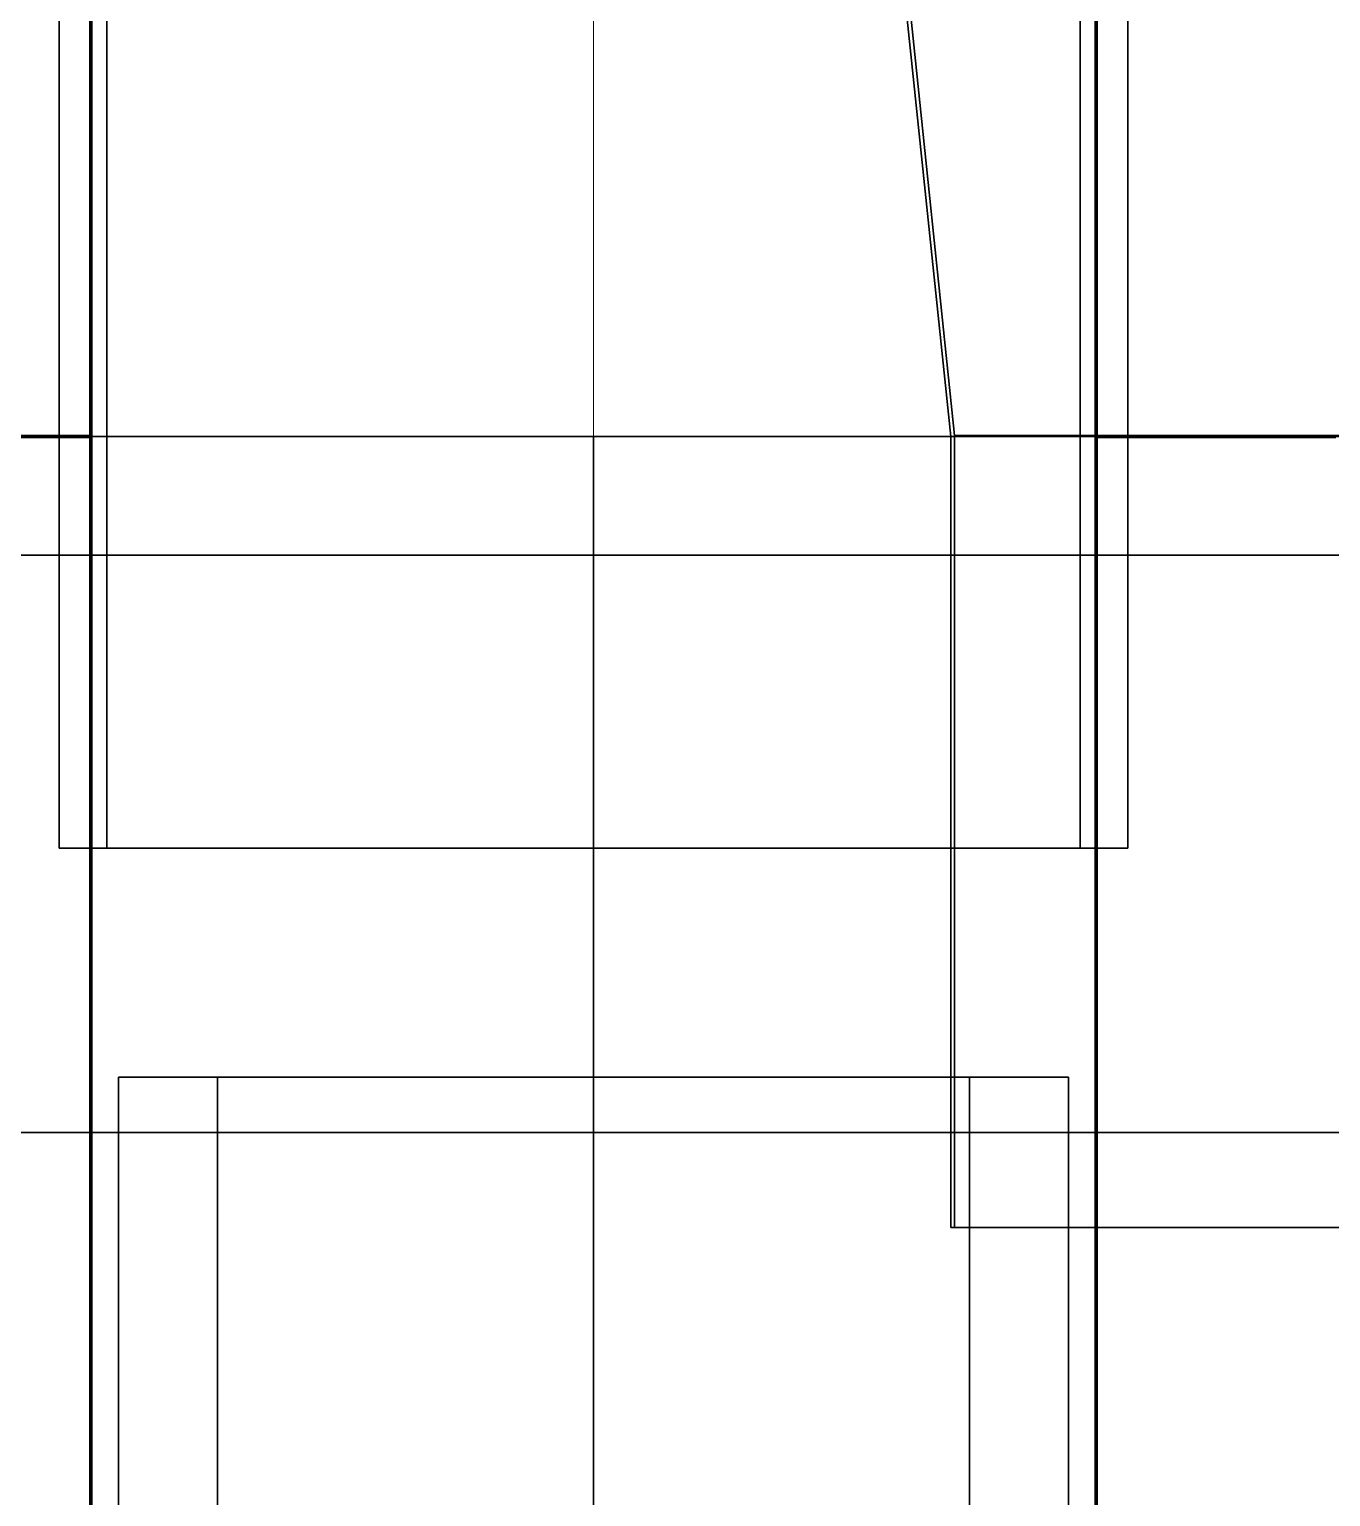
# Model space of a CAD drawing. Header units: millimetres. Extents: x 0 to 2382, y 0 to 420.
# Drawn here: x 286.487 to 289.775, y 302.207 to 305.916 of the extents above; entities that cross this region are included whole.
import ezdxf

# ---------------------------------------------------------------- set-up
doc = ezdxf.new("R2010")
doc.units = ezdxf.units.MM
doc.linetypes.add('IRAM-E-TRAZOS', pattern=[5, 4, -1])
doc.linetypes.add('IRAM-F-TRAZO-PUNTO', pattern=[20, 15, -2, 1, -2])
for name, color, linetype, lineweight in [('01-VISIBLE', 7, 'CONTINUOUS', 70), ('02-OCULTA', 4, 'IRAM-E-TRAZOS', 35), ('03-EJE', 1, 'IRAM-F-TRAZO-PUNTO', 18), ('08-FINA', 5, 'CONTINUOUS', 18)]:
    doc.layers.add(name, color=color, linetype=linetype, lineweight=lineweight)

msp = doc.modelspace()

# ---------------------------------------------------------------- linework, layer by layer
at = {"layer": '01-VISIBLE'}
for p, q in [((286.6425, 278.5), (286.6425, 309.9621)), ((289.1825, 278.5), (289.1825, 309.9621))]:
    msp.add_line(p, q, dxfattribs=at)
for points in [[(286.4406, 304.8869), (286.491, 304.8869), (286.5415, 304.8869), (286.592, 304.8869), (286.6425, 304.8869)], [(289.1825, 304.8869), (289.233, 304.8869), (289.2835, 304.8869), (289.334, 304.8869), (289.3844, 304.8869), (289.4349, 304.8869), (289.4854, 304.8869), (289.5359, 304.8869), (289.5864, 304.8869), (289.6369, 304.8869), (289.6873, 304.8869), (289.7378, 304.8869), (289.7883, 304.8869)]]:
    msp.add_lwpolyline(points, dxfattribs=at)
at = {"layer": '02-OCULTA'}
for p, q in [((286.6425, 309.9621), (286.6425, 278.5)), ((289.1825, 309.9621), (289.1825, 278.5)), ((286.5625, 303.8456), (286.5625, 307.3456)), ((286.6825, 303.8456), (286.6825, 307.3456)), ((289.1425, 303.8456), (289.1425, 307.3456)), ((289.2625, 303.8456), (289.2625, 307.3456)), ((288.6989, 306.0991), (288.825, 304.889)), ((288.815, 304.8869), (288.69, 306.0869)), ((287.9125, 304.8869), (287.9125, 300.7644)), ((291.413, 304.8869), (288.815, 304.8869)), ((288.815, 302.8869), (288.815, 304.8869)), ((288.825, 304.889), (288.825, 302.8869)), ((288.825, 304.889), (291.423, 304.889)), ((286.7125, 219.32), (286.7125, 303.2669)), ((286.9625, 219.32), (286.9625, 303.2669)), ((288.8625, 219.32), (288.8625, 303.2669)), ((289.1125, 219.32), (289.1125, 303.2669)), ((288.815, 302.8869), (291.413, 302.8869)), ((288.825, 302.8869), (288.815, 302.8869)), ((288.825, 302.8869), (291.423, 302.8869))]:
    msp.add_line(p, q, dxfattribs=at)
for points in [[(287.9125, 304.8869), (287.8624, 304.8869), (287.8122, 304.8869), (287.7621, 304.8869), (287.7119, 304.8869), (287.6618, 304.8869), (287.6116, 304.8869), (287.5615, 304.8869), (287.5113, 304.8869), (287.4612, 304.8869), (287.411, 304.8869), (287.3609, 304.8869), (287.3107, 304.8869), (287.2606, 304.8869), (287.2104, 304.8869), (287.1603, 304.8869), (287.1101, 304.8869), (287.06, 304.8869), (287.0098, 304.8869), (286.9597, 304.8869), (286.9095, 304.8869), (286.8594, 304.8869), (286.8092, 304.8869), (286.7591, 304.8869), (286.7089, 304.8869), (286.6588, 304.8869), (286.6086, 304.8869), (286.5585, 304.8869), (286.5083, 304.8869), (286.4582, 304.8869)], [(286.4582, 304.8869), (286.5083, 304.8869), (286.5585, 304.8869), (286.6086, 304.8869), (286.6588, 304.8869), (286.7089, 304.8869), (286.7591, 304.8869), (286.8092, 304.8869), (286.8594, 304.8869), (286.9095, 304.8869), (286.9597, 304.8869), (287.0098, 304.8869), (287.06, 304.8869), (287.1101, 304.8869), (287.1603, 304.8869), (287.2104, 304.8869), (287.2606, 304.8869), (287.3107, 304.8869), (287.3609, 304.8869), (287.411, 304.8869), (287.4612, 304.8869), (287.5113, 304.8869), (287.5615, 304.8869), (287.6116, 304.8869), (287.6618, 304.8869), (287.7119, 304.8869), (287.7621, 304.8869), (287.8122, 304.8869), (287.8624, 304.8869), (287.9125, 304.8869), (287.9626, 304.8869), (288.0128, 304.8869), (288.0629, 304.8869), (288.1131, 304.8869), (288.1632, 304.8869), (288.2134, 304.8869), (288.2635, 304.8869), (288.3137, 304.8869), (288.3638, 304.8869), (288.414, 304.8869), (288.4641, 304.8869), (288.5143, 304.8869), (288.5644, 304.8869), (288.6146, 304.8869), (288.6647, 304.8869), (288.7149, 304.8869), (288.765, 304.8869), (288.8152, 304.8869), (288.8653, 304.8869), (288.9155, 304.8869), (288.9656, 304.8869), (289.0158, 304.8869), (289.0659, 304.8869), (289.1161, 304.8869), (289.1662, 304.8869), (289.2164, 304.8869), (289.2665, 304.8869), (289.3167, 304.8869), (289.3668, 304.8869), (289.417, 304.8869), (289.4671, 304.8869), (289.5173, 304.8869), (289.5674, 304.8869), (289.6176, 304.8869), (289.6677, 304.8869), (289.7179, 304.8869), (289.768, 304.8869), (289.8182, 304.8869)], [(287.9125, 304.8869), (287.8624, 304.8869), (287.8122, 304.8869), (287.7621, 304.8869), (287.7119, 304.8869), (287.6618, 304.8869), (287.6116, 304.8869), (287.5615, 304.8869), (287.5113, 304.8869), (287.4612, 304.8869), (287.411, 304.8869), (287.3609, 304.8869), (287.3107, 304.8869), (287.2606, 304.8869), (287.2104, 304.8869), (287.1603, 304.8869), (287.1101, 304.8869), (287.06, 304.8869), (287.0098, 304.8869), (286.9597, 304.8869), (286.9095, 304.8869), (286.8594, 304.8869), (286.8092, 304.8869), (286.7591, 304.8869), (286.7089, 304.8869), (286.6588, 304.8869), (286.6086, 304.8869), (286.5585, 304.8869), (286.5083, 304.8869), (286.4582, 304.8869)], [(286.4582, 304.8869), (286.5083, 304.8869), (286.5585, 304.8869), (286.6086, 304.8869), (286.6588, 304.8869), (286.7089, 304.8869), (286.7591, 304.8869), (286.8092, 304.8869), (286.8594, 304.8869), (286.9095, 304.8869), (286.9597, 304.8869), (287.0098, 304.8869), (287.06, 304.8869), (287.1101, 304.8869), (287.1603, 304.8869), (287.2104, 304.8869), (287.2606, 304.8869), (287.3107, 304.8869), (287.3609, 304.8869), (287.411, 304.8869), (287.4612, 304.8869), (287.5113, 304.8869), (287.5615, 304.8869), (287.6116, 304.8869), (287.6618, 304.8869), (287.7119, 304.8869), (287.7621, 304.8869), (287.8122, 304.8869), (287.8624, 304.8869), (287.9125, 304.8869), (287.9626, 304.8869), (288.0128, 304.8869), (288.0629, 304.8869), (288.1131, 304.8869), (288.1632, 304.8869), (288.2134, 304.8869), (288.2635, 304.8869), (288.3137, 304.8869), (288.3638, 304.8869), (288.414, 304.8869), (288.4641, 304.8869), (288.5143, 304.8869), (288.5644, 304.8869), (288.6146, 304.8869), (288.6647, 304.8869), (288.7149, 304.8869), (288.765, 304.8869), (288.8152, 304.8869), (288.8653, 304.8869), (288.9155, 304.8869), (288.9656, 304.8869), (289.0158, 304.8869), (289.0659, 304.8869), (289.1161, 304.8869), (289.1662, 304.8869), (289.2164, 304.8869), (289.2665, 304.8869), (289.3167, 304.8869), (289.3668, 304.8869), (289.417, 304.8869), (289.4671, 304.8869), (289.5173, 304.8869), (289.5674, 304.8869), (289.6176, 304.8869), (289.6677, 304.8869), (289.7179, 304.8869), (289.768, 304.8869), (289.8182, 304.8869)], [(287.9125, 304.8869), (287.8624, 304.8869), (287.8122, 304.8869), (287.7621, 304.8869), (287.7119, 304.8869), (287.6618, 304.8869), (287.6117, 304.8869), (287.5615, 304.8869), (287.5114, 304.8869), (287.4612, 304.8869), (287.4111, 304.8869), (287.361, 304.8869), (287.3108, 304.8869), (287.2607, 304.8869), (287.2106, 304.8869), (287.1604, 304.8869), (287.1103, 304.8869), (287.0601, 304.8869), (287.01, 304.8869), (286.9599, 304.8869), (286.9097, 304.8869), (286.8596, 304.8869), (286.8094, 304.8869), (286.7593, 304.8869), (286.7092, 304.8869), (286.659, 304.8869), (286.6089, 304.8869), (286.5587, 304.8869), (286.5086, 304.8869), (286.4585, 304.8869)], [(286.4585, 304.8869), (286.5086, 304.8869), (286.5587, 304.8869), (286.6089, 304.8869), (286.659, 304.8869), (286.7092, 304.8869), (286.7593, 304.8869), (286.8094, 304.8869), (286.8596, 304.8869), (286.9097, 304.8869), (286.9599, 304.8869), (287.01, 304.8869), (287.0601, 304.8869), (287.1103, 304.8869), (287.1604, 304.8869), (287.2106, 304.8869), (287.2607, 304.8869), (287.3108, 304.8869), (287.361, 304.8869), (287.4111, 304.8869), (287.4612, 304.8869), (287.5114, 304.8869), (287.5615, 304.8869), (287.6117, 304.8869), (287.6618, 304.8869), (287.7119, 304.8869), (287.7621, 304.8869), (287.8122, 304.8869), (287.8624, 304.8869), (287.9125, 304.8869), (287.9626, 304.8869), (288.0128, 304.8869), (288.0629, 304.8869), (288.1131, 304.8869), (288.1632, 304.8869), (288.2133, 304.8869), (288.2635, 304.8869), (288.3136, 304.8869), (288.3637, 304.8869), (288.4139, 304.8869), (288.464, 304.8869), (288.5142, 304.8869), (288.5643, 304.8869), (288.6144, 304.8869), (288.6646, 304.8869), (288.7147, 304.8869), (288.7649, 304.8869), (288.815, 304.8869), (288.8651, 304.8869), (288.9153, 304.8869), (288.9654, 304.8869), (289.0156, 304.8869), (289.0657, 304.8869), (289.1158, 304.8869), (289.166, 304.8869), (289.2161, 304.8869), (289.2662, 304.8869), (289.3164, 304.8869), (289.3665, 304.8869), (289.4167, 304.8869), (289.4668, 304.8869), (289.5169, 304.8869), (289.5671, 304.8869), (289.6172, 304.8869), (289.6674, 304.8869), (289.7175, 304.8869), (289.7676, 304.8869), (289.8178, 304.8869)], [(287.9125, 304.8869), (287.8625, 304.8869), (287.8125, 304.8869), (287.7625, 304.8869), (287.7125, 304.8869), (287.6625, 304.8869), (287.6125, 304.8869), (287.5625, 304.8869), (287.5125, 304.8869), (287.4625, 304.8869), (287.4125, 304.8869), (287.3625, 304.8869), (287.3125, 304.8869), (287.2625, 304.8869), (287.2125, 304.8869), (287.1625, 304.8869), (287.1125, 304.8869), (287.0625, 304.8869), (287.0125, 304.8869), (286.9625, 304.8869), (286.9125, 304.8869), (286.8625, 304.8869), (286.8125, 304.8869), (286.7625, 304.8869), (286.7125, 304.8869), (286.6625, 304.8869), (286.6125, 304.8869), (286.5625, 304.8869), (286.5125, 304.8869), (286.4625, 304.8869)], [(287.9125, 304.8869), (287.8625, 304.8869), (287.8125, 304.8869), (287.7625, 304.8869), (287.7125, 304.8869), (287.6625, 304.8869), (287.6125, 304.8869), (287.5625, 304.8869), (287.5125, 304.8869), (287.4625, 304.8869), (287.4125, 304.8869), (287.3625, 304.8869), (287.3125, 304.8869), (287.2625, 304.8869), (287.2125, 304.8869), (287.1625, 304.8869), (287.1125, 304.8869), (287.0625, 304.8869), (287.0125, 304.8869), (286.9625, 304.8869), (286.9125, 304.8869), (286.8625, 304.8869), (286.8125, 304.8869), (286.7625, 304.8869), (286.7125, 304.8869), (286.6625, 304.8869), (286.6125, 304.8869), (286.5625, 304.8869), (286.5125, 304.8869), (286.4625, 304.8869)], [(286.4625, 304.8869), (286.5125, 304.8869), (286.5625, 304.8869), (286.6125, 304.8869), (286.6625, 304.8869), (286.7125, 304.8869), (286.7625, 304.8869), (286.8125, 304.8869), (286.8625, 304.8869), (286.9125, 304.8869), (286.9625, 304.8869), (287.0125, 304.8869), (287.0625, 304.8869), (287.1125, 304.8869), (287.1625, 304.8869), (287.2125, 304.8869), (287.2625, 304.8869), (287.3125, 304.8869), (287.3625, 304.8869), (287.4125, 304.8869), (287.4625, 304.8869), (287.5125, 304.8869), (287.5625, 304.8869), (287.6125, 304.8869), (287.6625, 304.8869), (287.7125, 304.8869), (287.7625, 304.8869), (287.8125, 304.8869), (287.8625, 304.8869), (287.9125, 304.8869), (287.9625, 304.8869), (288.0125, 304.8869), (288.0625, 304.8869), (288.1125, 304.8869), (288.1625, 304.8869), (288.2125, 304.8869), (288.2625, 304.8869), (288.3125, 304.8869), (288.3625, 304.8869), (288.4125, 304.8869), (288.4625, 304.8869), (288.5125, 304.8869), (288.5625, 304.8869), (288.6125, 304.8869), (288.6625, 304.8869), (288.7125, 304.8869), (288.7625, 304.8869), (288.8125, 304.8869), (288.8625, 304.8869), (288.9125, 304.8869), (288.9625, 304.8869), (289.0125, 304.8869), (289.0625, 304.8869), (289.1125, 304.8869), (289.1625, 304.8869), (289.2125, 304.8869), (289.2625, 304.8869), (289.3125, 304.8869), (289.3625, 304.8869), (289.4125, 304.8869), (289.4625, 304.8869), (289.5125, 304.8869), (289.5625, 304.8869), (289.6125, 304.8869), (289.6625, 304.8869), (289.7125, 304.8869), (289.7625, 304.8869), (289.8125, 304.8869)], [(287.9125, 304.8869), (287.8625, 304.8869), (287.8125, 304.8869), (287.7625, 304.8869), (287.7125, 304.8869), (287.6625, 304.8869), (287.6125, 304.8869), (287.5625, 304.8869), (287.5125, 304.8869), (287.4625, 304.8869), (287.4125, 304.8869), (287.3625, 304.8869), (287.3125, 304.8869), (287.2625, 304.8869), (287.2125, 304.8869), (287.1625, 304.8869), (287.1125, 304.8869), (287.0625, 304.8869), (287.0125, 304.8869), (286.9625, 304.8869), (286.9125, 304.8869), (286.8625, 304.8869), (286.8125, 304.8869), (286.7625, 304.8869), (286.7125, 304.8869), (286.6625, 304.8869), (286.6125, 304.8869), (286.5625, 304.8869), (286.5125, 304.8869), (286.4625, 304.8869)], [(286.4625, 304.8869), (286.5125, 304.8869), (286.5625, 304.8869), (286.6125, 304.8869), (286.6625, 304.8869), (286.7125, 304.8869), (286.7625, 304.8869), (286.8125, 304.8869), (286.8625, 304.8869), (286.9125, 304.8869), (286.9625, 304.8869), (287.0125, 304.8869), (287.0625, 304.8869), (287.1125, 304.8869), (287.1625, 304.8869), (287.2125, 304.8869), (287.2625, 304.8869), (287.3125, 304.8869), (287.3625, 304.8869), (287.4125, 304.8869), (287.4625, 304.8869), (287.5125, 304.8869), (287.5625, 304.8869), (287.6125, 304.8869), (287.6625, 304.8869), (287.7125, 304.8869), (287.7625, 304.8869), (287.8125, 304.8869), (287.8625, 304.8869), (287.9125, 304.8869), (287.9625, 304.8869), (288.0125, 304.8869), (288.0625, 304.8869), (288.1125, 304.8869), (288.1625, 304.8869), (288.2125, 304.8869), (288.2625, 304.8869), (288.3125, 304.8869), (288.3625, 304.8869), (288.4125, 304.8869), (288.4625, 304.8869), (288.5125, 304.8869), (288.5625, 304.8869), (288.6125, 304.8869), (288.6625, 304.8869), (288.7125, 304.8869), (288.7625, 304.8869), (288.8125, 304.8869), (288.8625, 304.8869), (288.9125, 304.8869), (288.9625, 304.8869), (289.0125, 304.8869), (289.0625, 304.8869), (289.1125, 304.8869), (289.1625, 304.8869), (289.2125, 304.8869), (289.2625, 304.8869), (289.3125, 304.8869), (289.3625, 304.8869), (289.4125, 304.8869), (289.4625, 304.8869), (289.5125, 304.8869), (289.5625, 304.8869), (289.6125, 304.8869), (289.6625, 304.8869), (289.7125, 304.8869), (289.7625, 304.8869), (289.8125, 304.8869)], [(287.9125, 304.8869), (287.8625, 304.8869), (287.8125, 304.8869), (287.7625, 304.8869), (287.7125, 304.8869), (287.6625, 304.8869), (287.6125, 304.8869), (287.5625, 304.8869), (287.5125, 304.8869), (287.4625, 304.8869), (287.4125, 304.8869), (287.3625, 304.8869), (287.3125, 304.8869), (287.2625, 304.8869), (287.2125, 304.8869), (287.1625, 304.8869), (287.1125, 304.8869), (287.0625, 304.8869), (287.0125, 304.8869), (286.9625, 304.8869), (286.9125, 304.8869), (286.8625, 304.8869), (286.8125, 304.8869), (286.7625, 304.8869), (286.7125, 304.8869), (286.6625, 304.8869), (286.6125, 304.8869), (286.5625, 304.8869), (286.5125, 304.8869), (286.4625, 304.8869)], [(286.4625, 304.8869), (286.5125, 304.8869), (286.5625, 304.8869), (286.6125, 304.8869), (286.6625, 304.8869), (286.7125, 304.8869), (286.7625, 304.8869), (286.8125, 304.8869), (286.8625, 304.8869), (286.9125, 304.8869), (286.9625, 304.8869), (287.0125, 304.8869), (287.0625, 304.8869), (287.1125, 304.8869), (287.1625, 304.8869), (287.2125, 304.8869), (287.2625, 304.8869), (287.3125, 304.8869), (287.3625, 304.8869), (287.4125, 304.8869), (287.4625, 304.8869), (287.5125, 304.8869), (287.5625, 304.8869), (287.6125, 304.8869), (287.6625, 304.8869), (287.7125, 304.8869), (287.7625, 304.8869), (287.8125, 304.8869), (287.8625, 304.8869), (287.9125, 304.8869), (287.9625, 304.8869), (288.0125, 304.8869), (288.0625, 304.8869), (288.1125, 304.8869), (288.1625, 304.8869), (288.2125, 304.8869), (288.2625, 304.8869), (288.3125, 304.8869), (288.3625, 304.8869), (288.4125, 304.8869), (288.4625, 304.8869), (288.5125, 304.8869), (288.5625, 304.8869), (288.6125, 304.8869), (288.6625, 304.8869), (288.7125, 304.8869), (288.7625, 304.8869), (288.8125, 304.8869), (288.8625, 304.8869), (288.9125, 304.8869), (288.9625, 304.8869), (289.0125, 304.8869), (289.0625, 304.8869), (289.1125, 304.8869), (289.1625, 304.8869), (289.2125, 304.8869), (289.2625, 304.8869), (289.3125, 304.8869), (289.3625, 304.8869), (289.4125, 304.8869), (289.4625, 304.8869), (289.5125, 304.8869), (289.5625, 304.8869), (289.6125, 304.8869), (289.6625, 304.8869), (289.7125, 304.8869), (289.7625, 304.8869), (289.8125, 304.8869)], [(287.9125, 304.8869), (287.8625, 304.8869), (287.8125, 304.8869), (287.7625, 304.8869), (287.7125, 304.8869), (287.6625, 304.8869), (287.6125, 304.8869), (287.5625, 304.8869), (287.5125, 304.8869), (287.4625, 304.8869), (287.4125, 304.8869), (287.3625, 304.8869), (287.3125, 304.8869), (287.2625, 304.8869), (287.2125, 304.8869), (287.1625, 304.8869), (287.1125, 304.8869), (287.0625, 304.8869), (287.0125, 304.8869), (286.9625, 304.8869), (286.9125, 304.8869), (286.8625, 304.8869), (286.8125, 304.8869), (286.7625, 304.8869), (286.7125, 304.8869), (286.6625, 304.8869), (286.6125, 304.8869), (286.5625, 304.8869), (286.5125, 304.8869), (286.4625, 304.8869)], [(286.4625, 304.8869), (286.5125, 304.8869), (286.5625, 304.8869), (286.6125, 304.8869), (286.6625, 304.8869), (286.7125, 304.8869), (286.7625, 304.8869), (286.8125, 304.8869), (286.8625, 304.8869), (286.9125, 304.8869), (286.9625, 304.8869), (287.0125, 304.8869), (287.0625, 304.8869), (287.1125, 304.8869), (287.1625, 304.8869), (287.2125, 304.8869), (287.2625, 304.8869), (287.3125, 304.8869), (287.3625, 304.8869), (287.4125, 304.8869), (287.4625, 304.8869), (287.5125, 304.8869), (287.5625, 304.8869), (287.6125, 304.8869), (287.6625, 304.8869), (287.7125, 304.8869), (287.7625, 304.8869), (287.8125, 304.8869), (287.8625, 304.8869), (287.9125, 304.8869), (287.9625, 304.8869), (288.0125, 304.8869), (288.0625, 304.8869), (288.1125, 304.8869), (288.1625, 304.8869), (288.2125, 304.8869), (288.2625, 304.8869), (288.3125, 304.8869), (288.3625, 304.8869), (288.4125, 304.8869), (288.4625, 304.8869), (288.5125, 304.8869), (288.5625, 304.8869), (288.6125, 304.8869), (288.6625, 304.8869), (288.7125, 304.8869), (288.7625, 304.8869), (288.8125, 304.8869), (288.8625, 304.8869), (288.9125, 304.8869), (288.9625, 304.8869), (289.0125, 304.8869), (289.0625, 304.8869), (289.1125, 304.8869), (289.1625, 304.8869), (289.2125, 304.8869), (289.2625, 304.8869), (289.3125, 304.8869), (289.3625, 304.8869), (289.4125, 304.8869), (289.4625, 304.8869), (289.5125, 304.8869), (289.5625, 304.8869), (289.6125, 304.8869), (289.6625, 304.8869), (289.7125, 304.8869), (289.7625, 304.8869), (289.8125, 304.8869)], [(286.6425, 304.8869), (286.6933, 304.8869), (286.7441, 304.8869), (286.7949, 304.8869), (286.8457, 304.8869), (286.8965, 304.8869), (286.9473, 304.8869), (286.9981, 304.8869), (287.0489, 304.8869), (287.0997, 304.8869), (287.1505, 304.8869), (287.2013, 304.8869), (287.2521, 304.8869), (287.3029, 304.8869), (287.3537, 304.8869), (287.4045, 304.8869), (287.4553, 304.8869), (287.5061, 304.8869), (287.5569, 304.8869), (287.6077, 304.8869), (287.6585, 304.8869), (287.7093, 304.8869), (287.7601, 304.8869), (287.8109, 304.8869), (287.8617, 304.8869), (287.9125, 304.8869), (287.9633, 304.8869), (288.0141, 304.8869), (288.0649, 304.8869), (288.1157, 304.8869), (288.1665, 304.8869), (288.2173, 304.8869), (288.2681, 304.8869), (288.3189, 304.8869), (288.3697, 304.8869), (288.4205, 304.8869), (288.4713, 304.8869), (288.5221, 304.8869), (288.5729, 304.8869), (288.6237, 304.8869), (288.6745, 304.8869), (288.7253, 304.8869), (288.7761, 304.8869), (288.8269, 304.8869), (288.8777, 304.8869), (288.9285, 304.8869), (288.9793, 304.8869), (289.0301, 304.8869), (289.0809, 304.8869), (289.1317, 304.8869), (289.1825, 304.8869)], [(289.8178, 304.8869), (289.7676, 304.8869), (289.7175, 304.8869), (289.6674, 304.8869), (289.6172, 304.8869), (289.5671, 304.8869), (289.5169, 304.8869), (289.4668, 304.8869), (289.4167, 304.8869), (289.3665, 304.8869), (289.3164, 304.8869), (289.2662, 304.8869), (289.2161, 304.8869), (289.166, 304.8869), (289.1158, 304.8869), (289.0657, 304.8869), (289.0156, 304.8869), (288.9654, 304.8869), (288.9153, 304.8869), (288.8651, 304.8869), (288.815, 304.8869), (288.7649, 304.8869), (288.7147, 304.8869), (288.6646, 304.8869), (288.6144, 304.8869), (288.5643, 304.8869), (288.5142, 304.8869), (288.464, 304.8869), (288.4139, 304.8869), (288.3637, 304.8869), (288.3136, 304.8869), (288.2635, 304.8869), (288.2133, 304.8869), (288.1632, 304.8869), (288.1131, 304.8869), (288.0629, 304.8869), (288.0128, 304.8869), (287.9626, 304.8869), (287.9125, 304.8869)], [(289.7838, 304.8869), (289.7332, 304.8869), (289.6826, 304.8869), (289.632, 304.8869), (289.5815, 304.8869), (289.5309, 304.8869), (289.4803, 304.8869), (289.4297, 304.8869), (289.3792, 304.8869), (289.3286, 304.8869), (289.278, 304.8869), (289.2274, 304.8869), (289.1769, 304.8869), (289.1263, 304.8869), (289.0757, 304.8869), (289.0251, 304.8869), (288.9746, 304.8869), (288.924, 304.8869), (288.8734, 304.8869), (288.8228, 304.8869), (288.7723, 304.8869), (288.7217, 304.8869), (288.6711, 304.8869), (288.6205, 304.8869), (288.57, 304.8869), (288.5194, 304.8869), (288.4688, 304.8869), (288.4182, 304.8869), (288.3677, 304.8869), (288.3171, 304.8869), (288.2665, 304.8869), (288.2159, 304.8869), (288.1654, 304.8869), (288.1148, 304.8869), (288.0642, 304.8869), (288.0136, 304.8869), (287.9631, 304.8869), (287.9125, 304.8869)], [(289.7875, 304.8869), (289.7368, 304.8869), (289.6861, 304.8869), (289.6355, 304.8869), (289.5848, 304.8869), (289.5341, 304.8869), (289.4834, 304.8869), (289.4328, 304.8869), (289.3821, 304.8869), (289.3314, 304.8869), (289.2807, 304.8869), (289.2301, 304.8869), (289.1794, 304.8869), (289.1287, 304.8869), (289.078, 304.8869), (289.0274, 304.8869), (288.9767, 304.8869), (288.926, 304.8869), (288.8753, 304.8869), (288.8247, 304.8869), (288.774, 304.8869), (288.7233, 304.8869), (288.6726, 304.8869), (288.622, 304.8869), (288.5713, 304.8869), (288.5206, 304.8869), (288.4699, 304.8869), (288.4193, 304.8869), (288.3686, 304.8869), (288.3179, 304.8869), (288.2672, 304.8869), (288.2166, 304.8869), (288.1659, 304.8869), (288.1152, 304.8869), (288.0645, 304.8869), (288.0139, 304.8869), (287.9632, 304.8869), (287.9125, 304.8869)], [(289.8182, 304.8869), (289.768, 304.8869), (289.7179, 304.8869), (289.6677, 304.8869), (289.6176, 304.8869), (289.5674, 304.8869), (289.5173, 304.8869), (289.4671, 304.8869), (289.417, 304.8869), (289.3668, 304.8869), (289.3167, 304.8869), (289.2665, 304.8869), (289.2164, 304.8869), (289.1662, 304.8869), (289.1161, 304.8869), (289.0659, 304.8869), (289.0158, 304.8869), (288.9656, 304.8869), (288.9155, 304.8869), (288.8653, 304.8869), (288.8152, 304.8869), (288.765, 304.8869), (288.7149, 304.8869), (288.6647, 304.8869), (288.6146, 304.8869), (288.5644, 304.8869), (288.5143, 304.8869), (288.4641, 304.8869), (288.414, 304.8869), (288.3638, 304.8869), (288.3137, 304.8869), (288.2635, 304.8869), (288.2134, 304.8869), (288.1632, 304.8869), (288.1131, 304.8869), (288.0629, 304.8869), (288.0128, 304.8869), (287.9626, 304.8869), (287.9125, 304.8869)], [(289.7851, 304.8869), (289.7345, 304.8869), (289.6838, 304.8869), (289.6332, 304.8869), (289.5826, 304.8869), (289.532, 304.8869), (289.4814, 304.8869), (289.4308, 304.8869), (289.3802, 304.8869), (289.3296, 304.8869), (289.279, 304.8869), (289.2284, 304.8869), (289.1777, 304.8869), (289.1271, 304.8869), (289.0765, 304.8869), (289.0259, 304.8869), (288.9753, 304.8869), (288.9247, 304.8869), (288.8741, 304.8869), (288.8235, 304.8869), (288.7729, 304.8869), (288.7223, 304.8869), (288.6716, 304.8869), (288.621, 304.8869), (288.5704, 304.8869), (288.5198, 304.8869), (288.4692, 304.8869), (288.4186, 304.8869), (288.368, 304.8869), (288.3174, 304.8869), (288.2668, 304.8869), (288.2162, 304.8869), (288.1655, 304.8869), (288.1149, 304.8869), (288.0643, 304.8869), (288.0137, 304.8869), (287.9631, 304.8869), (287.9125, 304.8869)], [(289.8182, 304.8869), (289.768, 304.8869), (289.7179, 304.8869), (289.6677, 304.8869), (289.6176, 304.8869), (289.5674, 304.8869), (289.5173, 304.8869), (289.4671, 304.8869), (289.417, 304.8869), (289.3668, 304.8869), (289.3167, 304.8869), (289.2665, 304.8869), (289.2164, 304.8869), (289.1662, 304.8869), (289.1161, 304.8869), (289.0659, 304.8869), (289.0158, 304.8869), (288.9656, 304.8869), (288.9155, 304.8869), (288.8653, 304.8869), (288.8152, 304.8869), (288.765, 304.8869), (288.7149, 304.8869), (288.6647, 304.8869), (288.6146, 304.8869), (288.5644, 304.8869), (288.5143, 304.8869), (288.4641, 304.8869), (288.414, 304.8869), (288.3638, 304.8869), (288.3137, 304.8869), (288.2635, 304.8869), (288.2134, 304.8869), (288.1632, 304.8869), (288.1131, 304.8869), (288.0629, 304.8869), (288.0128, 304.8869), (287.9626, 304.8869), (287.9125, 304.8869)], [(289.7865, 304.8869), (289.7359, 304.8869), (289.6852, 304.8869), (289.6346, 304.8869), (289.5839, 304.8869), (289.5333, 304.8869), (289.4826, 304.8869), (289.432, 304.8869), (289.3813, 304.8869), (289.3307, 304.8869), (289.28, 304.8869), (289.2294, 304.8869), (289.1787, 304.8869), (289.1281, 304.8869), (289.0774, 304.8869), (289.0268, 304.8869), (288.9761, 304.8869), (288.9255, 304.8869), (288.8748, 304.8869), (288.8242, 304.8869), (288.7735, 304.8869), (288.7229, 304.8869), (288.6722, 304.8869), (288.6216, 304.8869), (288.5709, 304.8869), (288.5203, 304.8869), (288.4696, 304.8869), (288.419, 304.8869), (288.3683, 304.8869), (288.3177, 304.8869), (288.267, 304.8869), (288.2164, 304.8869), (288.1657, 304.8869), (288.1151, 304.8869), (288.0644, 304.8869), (288.0138, 304.8869), (287.9631, 304.8869), (287.9125, 304.8869)], [(289.7886, 304.8869), (289.7379, 304.8869), (289.6871, 304.8869), (289.6364, 304.8869), (289.5857, 304.8869), (289.535, 304.8869), (289.4843, 304.8869), (289.4336, 304.8869), (289.3829, 304.8869), (289.3322, 304.8869), (289.2815, 304.8869), (289.2308, 304.8869), (289.1801, 304.8869), (289.1294, 304.8869), (289.0787, 304.8869), (289.028, 304.8869), (288.9773, 304.8869), (288.9266, 304.8869), (288.8759, 304.8869), (288.8252, 304.8869), (288.7745, 304.8869), (288.7238, 304.8869), (288.6731, 304.8869), (288.6224, 304.8869), (288.5717, 304.8869), (288.521, 304.8869), (288.4702, 304.8869), (288.4195, 304.8869), (288.3688, 304.8869), (288.3181, 304.8869), (288.2674, 304.8869), (288.2167, 304.8869), (288.166, 304.8869), (288.1153, 304.8869), (288.0646, 304.8869), (288.0139, 304.8869), (287.9632, 304.8869), (287.9125, 304.8869)], [(287.9125, 304.5869), (287.8625, 304.5869), (287.8125, 304.5869), (287.7625, 304.5869), (287.7125, 304.5869), (287.6625, 304.5869), (287.6125, 304.5869), (287.5625, 304.5869), (287.5125, 304.5869), (287.4625, 304.5869), (287.4125, 304.5869), (287.3625, 304.5869), (287.3125, 304.5869), (287.2625, 304.5869), (287.2125, 304.5869), (287.1625, 304.5869), (287.1125, 304.5869), (287.0625, 304.5869), (287.0125, 304.5869), (286.9625, 304.5869), (286.9125, 304.5869), (286.8625, 304.5869), (286.8125, 304.5869), (286.7625, 304.5869), (286.7125, 304.5869), (286.6625, 304.5869), (286.6125, 304.5869), (286.5625, 304.5869), (286.5125, 304.5869), (286.4625, 304.5869)], [(286.4625, 304.5869), (286.5125, 304.5869), (286.5625, 304.5869), (286.6125, 304.5869), (286.6625, 304.5869), (286.7125, 304.5869), (286.7625, 304.5869), (286.8125, 304.5869), (286.8625, 304.5869), (286.9125, 304.5869), (286.9625, 304.5869), (287.0125, 304.5869), (287.0625, 304.5869), (287.1125, 304.5869), (287.1625, 304.5869), (287.2125, 304.5869), (287.2625, 304.5869), (287.3125, 304.5869), (287.3625, 304.5869), (287.4125, 304.5869), (287.4625, 304.5869), (287.5125, 304.5869), (287.5625, 304.5869), (287.6125, 304.5869), (287.6625, 304.5869), (287.7125, 304.5869), (287.7625, 304.5869), (287.8125, 304.5869), (287.8625, 304.5869), (287.9125, 304.5869), (287.9625, 304.5869), (288.0125, 304.5869), (288.0625, 304.5869), (288.1125, 304.5869), (288.1625, 304.5869), (288.2125, 304.5869), (288.2625, 304.5869), (288.3125, 304.5869), (288.3625, 304.5869), (288.4125, 304.5869), (288.4625, 304.5869), (288.5125, 304.5869), (288.5625, 304.5869), (288.6125, 304.5869), (288.6625, 304.5869), (288.7125, 304.5869), (288.7625, 304.5869), (288.8125, 304.5869), (288.8625, 304.5869), (288.9125, 304.5869), (288.9625, 304.5869), (289.0125, 304.5869), (289.0625, 304.5869), (289.1125, 304.5869), (289.1625, 304.5869), (289.2125, 304.5869), (289.2625, 304.5869), (289.3125, 304.5869), (289.3625, 304.5869), (289.4125, 304.5869), (289.4625, 304.5869), (289.5125, 304.5869), (289.5625, 304.5869), (289.6125, 304.5869), (289.6625, 304.5869), (289.7125, 304.5869), (289.7625, 304.5869), (289.8125, 304.5869)], [(287.9125, 304.5869), (287.8625, 304.5869), (287.8125, 304.5869), (287.7625, 304.5869), (287.7125, 304.5869), (287.6625, 304.5869), (287.6125, 304.5869), (287.5625, 304.5869), (287.5125, 304.5869), (287.4625, 304.5869), (287.4125, 304.5869), (287.3625, 304.5869), (287.3125, 304.5869), (287.2625, 304.5869), (287.2125, 304.5869), (287.1625, 304.5869), (287.1125, 304.5869), (287.0625, 304.5869), (287.0125, 304.5869), (286.9625, 304.5869), (286.9125, 304.5869), (286.8625, 304.5869), (286.8125, 304.5869), (286.7625, 304.5869), (286.7125, 304.5869), (286.6625, 304.5869), (286.6125, 304.5869), (286.5625, 304.5869), (286.5125, 304.5869), (286.4625, 304.5869)], [(286.4625, 304.5869), (286.5125, 304.5869), (286.5625, 304.5869), (286.6125, 304.5869), (286.6625, 304.5869), (286.7125, 304.5869), (286.7625, 304.5869), (286.8125, 304.5869), (286.8625, 304.5869), (286.9125, 304.5869), (286.9625, 304.5869), (287.0125, 304.5869), (287.0625, 304.5869), (287.1125, 304.5869), (287.1625, 304.5869), (287.2125, 304.5869), (287.2625, 304.5869), (287.3125, 304.5869), (287.3625, 304.5869), (287.4125, 304.5869), (287.4625, 304.5869), (287.5125, 304.5869), (287.5625, 304.5869), (287.6125, 304.5869), (287.6625, 304.5869), (287.7125, 304.5869), (287.7625, 304.5869), (287.8125, 304.5869), (287.8625, 304.5869), (287.9125, 304.5869), (287.9625, 304.5869), (288.0125, 304.5869), (288.0625, 304.5869), (288.1125, 304.5869), (288.1625, 304.5869), (288.2125, 304.5869), (288.2625, 304.5869), (288.3125, 304.5869), (288.3625, 304.5869), (288.4125, 304.5869), (288.4625, 304.5869), (288.5125, 304.5869), (288.5625, 304.5869), (288.6125, 304.5869), (288.6625, 304.5869), (288.7125, 304.5869), (288.7625, 304.5869), (288.8125, 304.5869), (288.8625, 304.5869), (288.9125, 304.5869), (288.9625, 304.5869), (289.0125, 304.5869), (289.0625, 304.5869), (289.1125, 304.5869), (289.1625, 304.5869), (289.2125, 304.5869), (289.2625, 304.5869), (289.3125, 304.5869), (289.3625, 304.5869), (289.4125, 304.5869), (289.4625, 304.5869), (289.5125, 304.5869), (289.5625, 304.5869), (289.6125, 304.5869), (289.6625, 304.5869), (289.7125, 304.5869), (289.7625, 304.5869), (289.8125, 304.5869)], [(289.7865, 304.5869), (289.7359, 304.5869), (289.6852, 304.5869), (289.6346, 304.5869), (289.5839, 304.5869), (289.5333, 304.5869), (289.4826, 304.5869), (289.432, 304.5869), (289.3813, 304.5869), (289.3307, 304.5869), (289.28, 304.5869), (289.2294, 304.5869), (289.1787, 304.5869), (289.1281, 304.5869), (289.0774, 304.5869), (289.0268, 304.5869), (288.9761, 304.5869), (288.9255, 304.5869), (288.8748, 304.5869), (288.8242, 304.5869), (288.7735, 304.5869), (288.7229, 304.5869), (288.6722, 304.5869), (288.6216, 304.5869), (288.5709, 304.5869), (288.5203, 304.5869), (288.4696, 304.5869), (288.419, 304.5869), (288.3683, 304.5869), (288.3177, 304.5869), (288.267, 304.5869), (288.2164, 304.5869), (288.1657, 304.5869), (288.1151, 304.5869), (288.0644, 304.5869), (288.0138, 304.5869), (287.9631, 304.5869), (287.9125, 304.5869)], [(289.7886, 304.5869), (289.7379, 304.5869), (289.6871, 304.5869), (289.6364, 304.5869), (289.5857, 304.5869), (289.535, 304.5869), (289.4843, 304.5869), (289.4336, 304.5869), (289.3829, 304.5869), (289.3322, 304.5869), (289.2815, 304.5869), (289.2308, 304.5869), (289.1801, 304.5869), (289.1294, 304.5869), (289.0787, 304.5869), (289.028, 304.5869), (288.9773, 304.5869), (288.9266, 304.5869), (288.8759, 304.5869), (288.8252, 304.5869), (288.7745, 304.5869), (288.7238, 304.5869), (288.6731, 304.5869), (288.6224, 304.5869), (288.5717, 304.5869), (288.521, 304.5869), (288.4702, 304.5869), (288.4195, 304.5869), (288.3688, 304.5869), (288.3181, 304.5869), (288.2674, 304.5869), (288.2167, 304.5869), (288.166, 304.5869), (288.1153, 304.5869), (288.0646, 304.5869), (288.0139, 304.5869), (287.9632, 304.5869), (287.9125, 304.5869)], [(287.9125, 303.8456), (287.8625, 303.8456), (287.8125, 303.8456), (287.7625, 303.8456), (287.7125, 303.8456), (287.6625, 303.8456), (287.6125, 303.8456), (287.5625, 303.8456), (287.5125, 303.8456), (287.4625, 303.8456), (287.4125, 303.8456), (287.3625, 303.8456), (287.3125, 303.8456), (287.2625, 303.8456), (287.2125, 303.8456), (287.1625, 303.8456), (287.1125, 303.8456), (287.0625, 303.8456), (287.0125, 303.8456), (286.9625, 303.8456), (286.9125, 303.8456), (286.8625, 303.8456), (286.8125, 303.8456), (286.7625, 303.8456), (286.7125, 303.8456), (286.6625, 303.8456), (286.6125, 303.8456), (286.5625, 303.8456)], [(286.5625, 303.8456), (286.6125, 303.8456), (286.6625, 303.8456), (286.7125, 303.8456), (286.7625, 303.8456), (286.8125, 303.8456), (286.8625, 303.8456), (286.9125, 303.8456), (286.9625, 303.8456), (287.0125, 303.8456), (287.0625, 303.8456), (287.1125, 303.8456), (287.1625, 303.8456), (287.2125, 303.8456), (287.2625, 303.8456), (287.3125, 303.8456), (287.3625, 303.8456), (287.4125, 303.8456), (287.4625, 303.8456), (287.5125, 303.8456), (287.5625, 303.8456), (287.6125, 303.8456), (287.6625, 303.8456), (287.7125, 303.8456), (287.7625, 303.8456), (287.8125, 303.8456), (287.8625, 303.8456), (287.9125, 303.8456), (287.9625, 303.8456), (288.0125, 303.8456), (288.0625, 303.8456), (288.1125, 303.8456), (288.1625, 303.8456), (288.2125, 303.8456), (288.2625, 303.8456), (288.3125, 303.8456), (288.3625, 303.8456), (288.4125, 303.8456), (288.4625, 303.8456), (288.5125, 303.8456), (288.5625, 303.8456), (288.6125, 303.8456), (288.6625, 303.8456), (288.7125, 303.8456), (288.7625, 303.8456), (288.8125, 303.8456), (288.8625, 303.8456), (288.9125, 303.8456), (288.9625, 303.8456), (289.0125, 303.8456), (289.0625, 303.8456), (289.1125, 303.8456), (289.1625, 303.8456), (289.2125, 303.8456), (289.2625, 303.8456)], [(287.9125, 303.8456), (287.8612, 303.8456), (287.81, 303.8456), (287.7587, 303.8456), (287.7075, 303.8456), (287.6562, 303.8456), (287.605, 303.8456), (287.5537, 303.8456), (287.5025, 303.8456), (287.4512, 303.8456), (287.4, 303.8456), (287.3487, 303.8456), (287.2975, 303.8456), (287.2462, 303.8456), (287.195, 303.8456), (287.1437, 303.8456), (287.0925, 303.8456), (287.0412, 303.8456), (286.99, 303.8456), (286.9387, 303.8456), (286.8875, 303.8456), (286.8362, 303.8456), (286.785, 303.8456), (286.7337, 303.8456), (286.6825, 303.8456)], [(286.6825, 303.8456), (286.7327, 303.8456), (286.7829, 303.8456), (286.8331, 303.8456), (286.8833, 303.8456), (286.9335, 303.8456), (286.9837, 303.8456), (287.0339, 303.8456), (287.0841, 303.8456), (287.1343, 303.8456), (287.1845, 303.8456), (287.2347, 303.8456), (287.2849, 303.8456), (287.3352, 303.8456), (287.3854, 303.8456), (287.4356, 303.8456), (287.4858, 303.8456), (287.536, 303.8456), (287.5862, 303.8456), (287.6364, 303.8456), (287.6866, 303.8456), (287.7368, 303.8456), (287.787, 303.8456), (287.8372, 303.8456), (287.8874, 303.8456), (287.9376, 303.8456), (287.9878, 303.8456), (288.038, 303.8456), (288.0882, 303.8456), (288.1384, 303.8456), (288.1886, 303.8456), (288.2388, 303.8456), (288.289, 303.8456), (288.3392, 303.8456), (288.3894, 303.8456), (288.4396, 303.8456), (288.4898, 303.8456), (288.5401, 303.8456), (288.5903, 303.8456), (288.6405, 303.8456), (288.6907, 303.8456), (288.7409, 303.8456), (288.7911, 303.8456), (288.8413, 303.8456), (288.8915, 303.8456), (288.9417, 303.8456), (288.9919, 303.8456), (289.0421, 303.8456), (289.0923, 303.8456), (289.1425, 303.8456)], [(289.2625, 303.8456), (289.2106, 303.8456), (289.1587, 303.8456), (289.1067, 303.8456), (289.0548, 303.8456), (289.0029, 303.8456), (288.951, 303.8456), (288.899, 303.8456), (288.8471, 303.8456), (288.7952, 303.8456), (288.7433, 303.8456), (288.6913, 303.8456), (288.6394, 303.8456), (288.5875, 303.8456), (288.5356, 303.8456), (288.4837, 303.8456), (288.4317, 303.8456), (288.3798, 303.8456), (288.3279, 303.8456), (288.276, 303.8456), (288.224, 303.8456), (288.1721, 303.8456), (288.1202, 303.8456), (288.0683, 303.8456), (288.0163, 303.8456), (287.9644, 303.8456), (287.9125, 303.8456)], [(289.1425, 303.8456), (289.0912, 303.8456), (289.04, 303.8456), (288.9887, 303.8456), (288.9375, 303.8456), (288.8862, 303.8456), (288.835, 303.8456), (288.7837, 303.8456), (288.7325, 303.8456), (288.6812, 303.8456), (288.63, 303.8456), (288.5787, 303.8456), (288.5275, 303.8456), (288.4762, 303.8456), (288.425, 303.8456), (288.3737, 303.8456), (288.3225, 303.8456), (288.2712, 303.8456), (288.22, 303.8456), (288.1687, 303.8456), (288.1175, 303.8456), (288.0662, 303.8456), (288.015, 303.8456), (287.9637, 303.8456), (287.9125, 303.8456)], [(287.9125, 303.2669), (287.8625, 303.2669), (287.8125, 303.2669), (287.7625, 303.2669), (287.7125, 303.2669), (287.6625, 303.2669), (287.6125, 303.2669), (287.5625, 303.2669), (287.5125, 303.2669), (287.4625, 303.2669), (287.4125, 303.2669), (287.3625, 303.2669), (287.3125, 303.2669), (287.2625, 303.2669), (287.2125, 303.2669), (287.1625, 303.2669), (287.1125, 303.2669), (287.0625, 303.2669), (287.0125, 303.2669), (286.9625, 303.2669), (286.9125, 303.2669), (286.8625, 303.2669), (286.8125, 303.2669), (286.7625, 303.2669), (286.7125, 303.2669)], [(286.7125, 303.2669), (286.7625, 303.2669), (286.8125, 303.2669), (286.8625, 303.2669), (286.9125, 303.2669), (286.9625, 303.2669), (287.0125, 303.2669), (287.0625, 303.2669), (287.1125, 303.2669), (287.1625, 303.2669), (287.2125, 303.2669), (287.2625, 303.2669), (287.3125, 303.2669), (287.3625, 303.2669), (287.4125, 303.2669), (287.4625, 303.2669), (287.5125, 303.2669), (287.5625, 303.2669), (287.6125, 303.2669), (287.6625, 303.2669), (287.7125, 303.2669), (287.7625, 303.2669), (287.8125, 303.2669), (287.8625, 303.2669), (287.9125, 303.2669), (287.9625, 303.2669), (288.0125, 303.2669), (288.0625, 303.2669), (288.1125, 303.2669), (288.1625, 303.2669), (288.2125, 303.2669), (288.2625, 303.2669), (288.3125, 303.2669), (288.3625, 303.2669), (288.4125, 303.2669), (288.4625, 303.2669), (288.5125, 303.2669), (288.5625, 303.2669), (288.6125, 303.2669), (288.6625, 303.2669), (288.7125, 303.2669), (288.7625, 303.2669), (288.8125, 303.2669), (288.8625, 303.2669), (288.9125, 303.2669), (288.9625, 303.2669), (289.0125, 303.2669), (289.0625, 303.2669), (289.1125, 303.2669)], [(287.9125, 303.2669), (287.8625, 303.2669), (287.8125, 303.2669), (287.7625, 303.2669), (287.7125, 303.2669), (287.6625, 303.2669), (287.6125, 303.2669), (287.5625, 303.2669), (287.5125, 303.2669), (287.4625, 303.2669), (287.4125, 303.2669), (287.3625, 303.2669), (287.3125, 303.2669), (287.2625, 303.2669), (287.2125, 303.2669), (287.1625, 303.2669), (287.1125, 303.2669), (287.0625, 303.2669), (287.0125, 303.2669), (286.9625, 303.2669)], [(286.9625, 303.2669), (287.0125, 303.2669), (287.0625, 303.2669), (287.1125, 303.2669), (287.1625, 303.2669), (287.2125, 303.2669), (287.2625, 303.2669), (287.3125, 303.2669), (287.3625, 303.2669), (287.4125, 303.2669), (287.4625, 303.2669), (287.5125, 303.2669), (287.5625, 303.2669), (287.6125, 303.2669), (287.6625, 303.2669), (287.7125, 303.2669), (287.7625, 303.2669), (287.8125, 303.2669), (287.8625, 303.2669), (287.9125, 303.2669), (287.9625, 303.2669), (288.0125, 303.2669), (288.0625, 303.2669), (288.1125, 303.2669), (288.1625, 303.2669), (288.2125, 303.2669), (288.2625, 303.2669), (288.3125, 303.2669), (288.3625, 303.2669), (288.4125, 303.2669), (288.4625, 303.2669), (288.5125, 303.2669), (288.5625, 303.2669), (288.6125, 303.2669), (288.6625, 303.2669), (288.7125, 303.2669), (288.7625, 303.2669), (288.8125, 303.2669), (288.8625, 303.2669)], [(289.1125, 303.2669), (289.0603, 303.2669), (289.0082, 303.2669), (288.956, 303.2669), (288.9038, 303.2669), (288.8516, 303.2669), (288.7995, 303.2669), (288.7473, 303.2669), (288.6951, 303.2669), (288.6429, 303.2669), (288.5908, 303.2669), (288.5386, 303.2669), (288.4864, 303.2669), (288.4342, 303.2669), (288.3821, 303.2669), (288.3299, 303.2669), (288.2777, 303.2669), (288.2255, 303.2669), (288.1734, 303.2669), (288.1212, 303.2669), (288.069, 303.2669), (288.0168, 303.2669), (287.9647, 303.2669), (287.9125, 303.2669)], [(288.8625, 303.2669), (288.8125, 303.2669), (288.7625, 303.2669), (288.7125, 303.2669), (288.6625, 303.2669), (288.6125, 303.2669), (288.5625, 303.2669), (288.5125, 303.2669), (288.4625, 303.2669), (288.4125, 303.2669), (288.3625, 303.2669), (288.3125, 303.2669), (288.2625, 303.2669), (288.2125, 303.2669), (288.1625, 303.2669), (288.1125, 303.2669), (288.0625, 303.2669), (288.0125, 303.2669), (287.9625, 303.2669), (287.9125, 303.2669)], [(287.9125, 303.1269), (287.8624, 303.1269), (287.8122, 303.1269), (287.7621, 303.1269), (287.7119, 303.1269), (287.6618, 303.1269), (287.6116, 303.1269), (287.5615, 303.1269), (287.5113, 303.1269), (287.4612, 303.1269), (287.411, 303.1269), (287.3609, 303.1269), (287.3107, 303.1269), (287.2606, 303.1269), (287.2104, 303.1269), (287.1603, 303.1269), (287.1101, 303.1269), (287.06, 303.1269), (287.0098, 303.1269), (286.9597, 303.1269), (286.9095, 303.1269), (286.8594, 303.1269), (286.8092, 303.1269), (286.7591, 303.1269), (286.7089, 303.1269), (286.6588, 303.1269), (286.6086, 303.1269), (286.5585, 303.1269), (286.5083, 303.1269), (286.4582, 303.1269)], [(286.4582, 303.1269), (286.5083, 303.1269), (286.5585, 303.1269), (286.6086, 303.1269), (286.6588, 303.1269), (286.7089, 303.1269), (286.7591, 303.1269), (286.8092, 303.1269), (286.8594, 303.1269), (286.9095, 303.1269), (286.9597, 303.1269), (287.0098, 303.1269), (287.06, 303.1269), (287.1101, 303.1269), (287.1603, 303.1269), (287.2104, 303.1269), (287.2606, 303.1269), (287.3107, 303.1269), (287.3609, 303.1269), (287.411, 303.1269), (287.4612, 303.1269), (287.5113, 303.1269), (287.5615, 303.1269), (287.6116, 303.1269), (287.6618, 303.1269), (287.7119, 303.1269), (287.7621, 303.1269), (287.8122, 303.1269), (287.8624, 303.1269), (287.9125, 303.1269), (287.9626, 303.1269), (288.0128, 303.1269), (288.0629, 303.1269), (288.1131, 303.1269), (288.1632, 303.1269), (288.2134, 303.1269), (288.2635, 303.1269), (288.3137, 303.1269), (288.3638, 303.1269), (288.414, 303.1269), (288.4641, 303.1269), (288.5143, 303.1269), (288.5644, 303.1269), (288.6146, 303.1269), (288.6647, 303.1269), (288.7149, 303.1269), (288.765, 303.1269), (288.8152, 303.1269), (288.8653, 303.1269), (288.9155, 303.1269), (288.9656, 303.1269), (289.0158, 303.1269), (289.0659, 303.1269), (289.1161, 303.1269), (289.1662, 303.1269), (289.2164, 303.1269), (289.2665, 303.1269), (289.3167, 303.1269), (289.3668, 303.1269), (289.417, 303.1269), (289.4671, 303.1269), (289.5173, 303.1269), (289.5674, 303.1269), (289.6176, 303.1269), (289.6677, 303.1269), (289.7179, 303.1269), (289.768, 303.1269), (289.8182, 303.1269)], [(287.9125, 303.1269), (287.8625, 303.1269), (287.8125, 303.1269), (287.7625, 303.1269), (287.7125, 303.1269), (287.6625, 303.1269), (287.6125, 303.1269), (287.5625, 303.1269), (287.5125, 303.1269), (287.4625, 303.1269), (287.4125, 303.1269), (287.3625, 303.1269), (287.3125, 303.1269), (287.2625, 303.1269), (287.2125, 303.1269), (287.1625, 303.1269), (287.1125, 303.1269), (287.0625, 303.1269), (287.0125, 303.1269), (286.9625, 303.1269), (286.9125, 303.1269), (286.8625, 303.1269), (286.8125, 303.1269), (286.7625, 303.1269), (286.7125, 303.1269), (286.6625, 303.1269), (286.6125, 303.1269), (286.5625, 303.1269), (286.5125, 303.1269), (286.4625, 303.1269)], [(286.4625, 303.1269), (286.5125, 303.1269), (286.5625, 303.1269), (286.6125, 303.1269), (286.6625, 303.1269), (286.7125, 303.1269), (286.7625, 303.1269), (286.8125, 303.1269), (286.8625, 303.1269), (286.9125, 303.1269), (286.9625, 303.1269), (287.0125, 303.1269), (287.0625, 303.1269), (287.1125, 303.1269), (287.1625, 303.1269), (287.2125, 303.1269), (287.2625, 303.1269), (287.3125, 303.1269), (287.3625, 303.1269), (287.4125, 303.1269), (287.4625, 303.1269), (287.5125, 303.1269), (287.5625, 303.1269), (287.6125, 303.1269), (287.6625, 303.1269), (287.7125, 303.1269), (287.7625, 303.1269), (287.8125, 303.1269), (287.8625, 303.1269), (287.9125, 303.1269), (287.9625, 303.1269), (288.0125, 303.1269), (288.0625, 303.1269), (288.1125, 303.1269), (288.1625, 303.1269), (288.2125, 303.1269), (288.2625, 303.1269), (288.3125, 303.1269), (288.3625, 303.1269), (288.4125, 303.1269), (288.4625, 303.1269), (288.5125, 303.1269), (288.5625, 303.1269), (288.6125, 303.1269), (288.6625, 303.1269), (288.7125, 303.1269), (288.7625, 303.1269), (288.8125, 303.1269), (288.8625, 303.1269), (288.9125, 303.1269), (288.9625, 303.1269), (289.0125, 303.1269), (289.0625, 303.1269), (289.1125, 303.1269), (289.1625, 303.1269), (289.2125, 303.1269), (289.2625, 303.1269), (289.3125, 303.1269), (289.3625, 303.1269), (289.4125, 303.1269), (289.4625, 303.1269), (289.5125, 303.1269), (289.5625, 303.1269), (289.6125, 303.1269), (289.6625, 303.1269), (289.7125, 303.1269), (289.7625, 303.1269), (289.8125, 303.1269)], [(289.7875, 303.1269), (289.7368, 303.1269), (289.6861, 303.1269), (289.6355, 303.1269), (289.5848, 303.1269), (289.5341, 303.1269), (289.4834, 303.1269), (289.4328, 303.1269), (289.3821, 303.1269), (289.3314, 303.1269), (289.2807, 303.1269), (289.2301, 303.1269), (289.1794, 303.1269), (289.1287, 303.1269), (289.078, 303.1269), (289.0274, 303.1269), (288.9767, 303.1269), (288.926, 303.1269), (288.8753, 303.1269), (288.8247, 303.1269), (288.774, 303.1269), (288.7233, 303.1269), (288.6726, 303.1269), (288.622, 303.1269), (288.5713, 303.1269), (288.5206, 303.1269), (288.4699, 303.1269), (288.4193, 303.1269), (288.3686, 303.1269), (288.3179, 303.1269), (288.2672, 303.1269), (288.2166, 303.1269), (288.1659, 303.1269), (288.1152, 303.1269), (288.0645, 303.1269), (288.0139, 303.1269), (287.9632, 303.1269), (287.9125, 303.1269)], [(289.8182, 303.1269), (289.768, 303.1269), (289.7179, 303.1269), (289.6677, 303.1269), (289.6176, 303.1269), (289.5674, 303.1269), (289.5173, 303.1269), (289.4671, 303.1269), (289.417, 303.1269), (289.3668, 303.1269), (289.3167, 303.1269), (289.2665, 303.1269), (289.2164, 303.1269), (289.1662, 303.1269), (289.1161, 303.1269), (289.0659, 303.1269), (289.0158, 303.1269), (288.9656, 303.1269), (288.9155, 303.1269), (288.8653, 303.1269), (288.8152, 303.1269), (288.765, 303.1269), (288.7149, 303.1269), (288.6647, 303.1269), (288.6146, 303.1269), (288.5644, 303.1269), (288.5143, 303.1269), (288.4641, 303.1269), (288.414, 303.1269), (288.3638, 303.1269), (288.3137, 303.1269), (288.2635, 303.1269), (288.2134, 303.1269), (288.1632, 303.1269), (288.1131, 303.1269), (288.0629, 303.1269), (288.0128, 303.1269), (287.9626, 303.1269), (287.9125, 303.1269)]]:
    msp.add_lwpolyline(points, dxfattribs=at)
at = {"layer": '03-EJE'}
msp.add_line((287.9125, 216.2), (287.9125, 315.1456), dxfattribs=at)
at = {"layer": '08-FINA'}
msp.add_circle((283.2625, 309.7663), 18.4167, dxfattribs=at)

doc.saveas('drawing.dxf')
